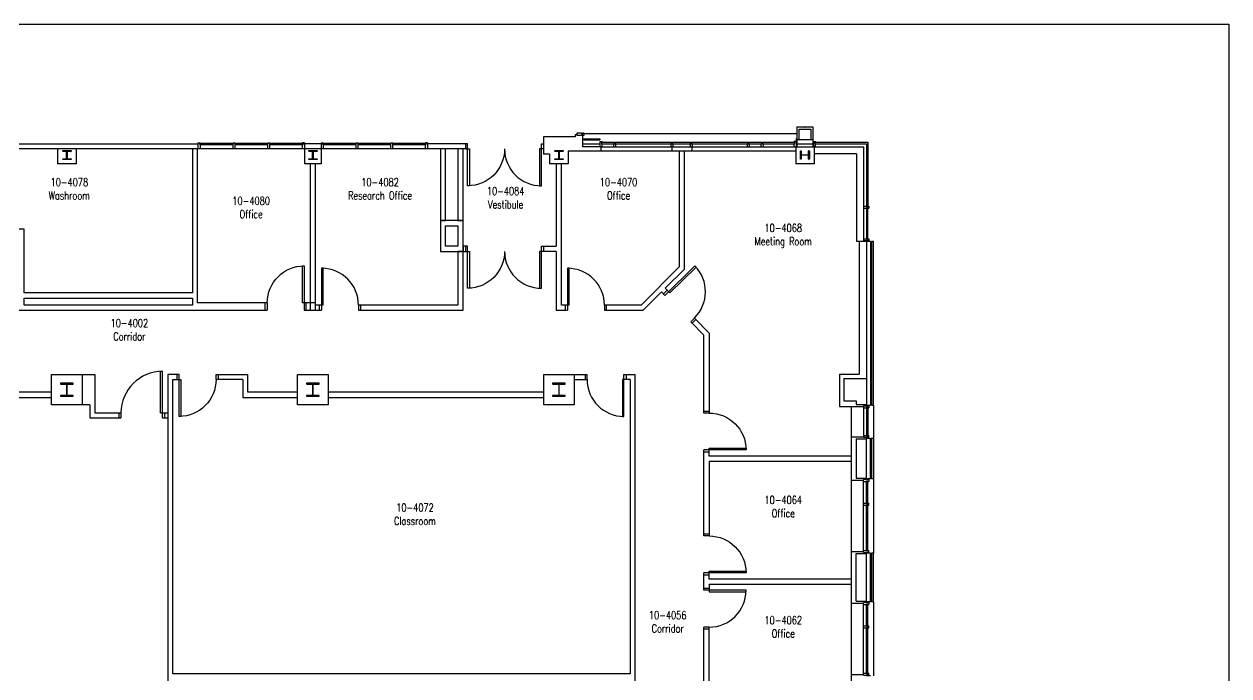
# Model space of a CAD drawing. Extents: x 11182 to 734459, y -1391328 to 152085.
# Drawn here: x 498623 to 528007, y -1089567 to -1073659 of the extents above; entities that cross this region are included whole.
import ezdxf
from ezdxf.enums import TextEntityAlignment as Align

# ---------------------------------------------------------------- set-up
doc = ezdxf.new("R2010")
doc.units = 0
doc.header["$LTSCALE"] = 500
doc.header["$MEASUREMENT"] = 0
doc.layers.add('0_Defpoints', color=106, linetype='CONTINUOUS', plot=False)
for name, color, linetype in [('0_room_data', 7, 'CONTINUOUS'), ('1_Wall_Exist', 251, 'CONTINUOUS'), ('3_Text', 7, 'CONTINUOUS')]:
    doc.layers.add(name, color=color, linetype=linetype)
doc.styles.add('1_200', font='simplex.shx', dxfattribs={"width": 0.75, "height": 460})

# ---------------------------------------------------------------- blocks, each defined once
blk = doc.blocks.new('room_data')
at = {"layer": '3_Text', "style": '1_200', "width": 0.75}
for tag, p in [('ROOMNUM', (0, 0)), ('ROOMUSE', (0, -575))]:
    blk.add_attdef(tag, text='', height=345, dxfattribs=at).set_placement(p, align=Align.MIDDLE_CENTER)

msp = doc.modelspace()

# ---------------------------------------------------------------- linework, layer by layer
at = {"layer": '0_Defpoints'}
msp.add_lwpolyline([(470372, -1073659), (528007, -1073659), (528007, -1110675), (470372, -1110675)], close=True, dxfattribs=at)
at = {"layer": '1_Wall_Exist'}
for p, q in [((517472, -1076166), (517472, -1076656)), ((517472, -1076166), (517662, -1076166)), ((517526, -1076481), (517526, -1076220)), ((517526, -1076220), (517808, -1076220)), ((517662, -1076166), (517662, -1076176)), ((517662, -1076176), (517672, -1076176)), ((517672, -1076176), (517672, -1076166)), ((517672, -1076166), (517862, -1076166)), ((517808, -1076220), (517808, -1076481)), ((517862, -1076166), (517862, -1076656)), ((490604, -1076578), (502871, -1076578)), ((502871, -1076557), (502921, -1076557)), ((502871, -1076702), (502871, -1076557)), ((502909, -1076600), (502909, -1076572)), ((503720, -1076572), (502909, -1076572)), ((502909, -1076600), (503720, -1076600)), ((502923, -1076572), (502923, -1076557)), ((502923, -1076702), (502923, -1076600)), ((503720, -1076702), (503720, -1076557)), ((503720, -1076557), (503770, -1076557)), ((503770, -1076702), (503770, -1076557)), ((504567, -1076572), (503770, -1076572)), ((503770, -1076600), (504567, -1076600)), ((504567, -1076702), (504567, -1076557)), ((504567, -1076557), (504617, -1076557)), ((504617, -1076702), (504617, -1076557)), ((505428, -1076572), (504617, -1076572)), ((504617, -1076600), (505428, -1076600)), ((505462, -1076557), (505414, -1076557)), ((505414, -1076572), (505414, -1076557)), ((505414, -1076702), (505414, -1076600)), ((505428, -1076600), (505428, -1076572)), ((505871, -1076578), (505441, -1076578)), ((505462, -1076557), (505462, -1077072)), ((505871, -1076557), (505921, -1076557)), ((505871, -1076557), (505871, -1077072)), ((505909, -1076600), (505909, -1076572)), ((506720, -1076572), (505909, -1076572)), ((505909, -1076600), (506720, -1076600)), ((505923, -1076572), (505923, -1076557)), ((505923, -1076702), (505923, -1076600)), ((506720, -1076702), (506720, -1076557)), ((506720, -1076557), (506770, -1076557)), ((506770, -1076702), (506770, -1076557)), ((507567, -1076572), (506770, -1076572)), ((506770, -1076600), (507567, -1076600)), ((507567, -1076702), (507567, -1076557)), ((507567, -1076557), (507617, -1076557)), ((507617, -1076702), (507617, -1076557)), ((508428, -1076572), (507617, -1076572)), ((507617, -1076600), (508428, -1076600)), ((508462, -1076557), (508414, -1076557)), ((508414, -1076572), (508414, -1076557)), ((508414, -1076702), (508414, -1076600)), ((508428, -1076600), (508428, -1076572)), ((508462, -1076557), (508462, -1076702)), ((509390, -1076578), (508462, -1076578)), ((509390, -1076578), (509390, -1076702)), ((509441, -1076581), (509390, -1076581)), ((509390, -1076581), (509390, -1076706)), ((509441, -1077606), (509441, -1076581)), ((511241, -1077606), (511241, -1076581)), ((511241, -1076581), (511292, -1076581)), ((512064, -1076409), (511292, -1076409)), ((511292, -1076409), (511292, -1076837)), ((511292, -1076581), (511292, -1076706)), ((512064, -1076365), (512064, -1076409)), ((512118, -1076365), (512064, -1076365)), ((512115, -1076317), (512217, -1076317)), ((512115, -1076381), (512115, -1076317)), ((512217, -1076381), (512115, -1076381)), ((512217, -1076317), (512217, -1076335)), ((512217, -1076335), (512248, -1076335)), ((512248, -1076363), (512217, -1076363)), ((512217, -1076363), (512217, -1076381)), ((512245, -1076381), (512245, -1076656)), ((512245, -1076581), (512662, -1076581)), ((512248, -1076335), (512248, -1076317)), ((512248, -1076317), (512276, -1076317)), ((512248, -1076381), (512248, -1076363)), ((512276, -1076381), (512248, -1076381)), ((512272, -1076456), (512272, -1076481)), ((512272, -1076456), (512662, -1076456)), ((512272, -1076481), (512662, -1076481)), ((512276, -1076317), (512276, -1076381)), ((517472, -1076341), (512276, -1076341)), ((512662, -1076456), (512662, -1076481)), ((512673, -1076525), (512723, -1076525)), ((512673, -1076654), (512673, -1076525)), ((512710, -1076544), (513020, -1076544)), ((512710, -1076581), (512710, -1076544)), ((512710, -1076581), (513020, -1076581)), ((512723, -1076544), (512723, -1076525)), ((512723, -1076654), (512723, -1076581)), ((513008, -1076541), (513058, -1076541)), ((513008, -1076560), (513008, -1076541)), ((513008, -1076670), (513008, -1076597)), ((513020, -1076597), (513020, -1076560)), ((513045, -1076544), (514415, -1076544)), ((513045, -1076597), (513045, -1076560)), ((513045, -1076581), (514415, -1076581)), ((513058, -1076560), (513058, -1076541)), ((513058, -1076670), (513058, -1076597)), ((514403, -1076541), (514453, -1076541)), ((514403, -1076560), (514403, -1076541)), ((514403, -1076670), (514403, -1076597)), ((514415, -1076597), (514415, -1076560)), ((514440, -1076544), (514885, -1076544)), ((514440, -1076597), (514440, -1076560)), ((514440, -1076581), (514885, -1076581)), ((514453, -1076560), (514453, -1076541)), ((514453, -1076670), (514453, -1076597)), ((514873, -1076541), (514923, -1076541)), ((514873, -1076560), (514873, -1076541)), ((514873, -1076670), (514873, -1076597)), ((514885, -1076597), (514885, -1076560)), ((514910, -1076544), (516280, -1076544)), ((514910, -1076597), (514910, -1076560)), ((514910, -1076581), (516280, -1076581)), ((514923, -1076560), (514923, -1076541)), ((514923, -1076670), (514923, -1076597)), ((516268, -1076541), (516318, -1076541)), ((516268, -1076560), (516268, -1076541)), ((516268, -1076670), (516268, -1076597)), ((516280, -1076597), (516280, -1076560)), ((516305, -1076544), (516615, -1076544)), ((516305, -1076597), (516305, -1076560)), ((516305, -1076581), (516615, -1076581)), ((516318, -1076560), (516318, -1076541)), ((516318, -1076670), (516318, -1076597)), ((516603, -1076541), (516653, -1076541)), ((516603, -1076560), (516603, -1076541)), ((516603, -1076670), (516603, -1076597)), ((516615, -1076597), (516615, -1076560)), ((516640, -1076544), (517417, -1076544)), ((516640, -1076597), (516640, -1076560)), ((516640, -1076581), (517417, -1076581)), ((516653, -1076560), (516653, -1076541)), ((516653, -1076670), (516653, -1076597)), ((517453, -1076525), (517403, -1076525)), ((517403, -1076544), (517403, -1076525)), ((517403, -1076654), (517403, -1076581)), ((517417, -1076581), (517417, -1076544)), ((517453, -1076525), (517453, -1076654)), ((517464, -1076451), (517459, -1076636)), ((517460, -1076637), (517465, -1076452)), ((517470, -1076451), (517464, -1076451)), ((517465, -1076452), (517469, -1076452)), ((517469, -1076452), (517469, -1076460)), ((517469, -1076460), (517470, -1076460)), ((517470, -1076460), (517470, -1076451)), ((517862, -1076481), (517472, -1076481)), ((517472, -1076581), (517862, -1076581)), ((517877, -1076525), (517927, -1076525)), ((517877, -1076525), (517877, -1076654)), ((517913, -1076544), (519204, -1076544)), ((517913, -1076581), (517913, -1076544)), ((517913, -1076581), (519167, -1076581)), ((517927, -1076544), (517927, -1076525)), ((517927, -1076654), (517927, -1076581)), ((519167, -1076581), (519167, -1078113)), ((519204, -1076544), (519204, -1078113)), ((509390, -1076702), (490604, -1076702)), ((499441, -1076702), (499441, -1077072)), ((499564, -1076763), (499564, -1076748)), ((499564, -1076748), (499770, -1076748)), ((499658, -1076766), (499567, -1076766)), ((499661, -1076944), (499661, -1076769)), ((499672, -1076769), (499672, -1076944)), ((499767, -1076766), (499675, -1076766)), ((499770, -1076748), (499770, -1076763)), ((499893, -1076702), (499893, -1077072)), ((502729, -1076702), (502729, -1080219)), ((502854, -1080460), (502854, -1076702)), ((505564, -1076763), (505564, -1076748)), ((505564, -1076748), (505770, -1076748)), ((505658, -1076766), (505567, -1076766)), ((505661, -1076944), (505661, -1076769)), ((505672, -1076769), (505672, -1076944)), ((505767, -1076766), (505675, -1076766)), ((505770, -1076748), (505770, -1076763)), ((508779, -1076702), (508779, -1079206)), ((508904, -1078456), (508904, -1076702)), ((509204, -1076702), (509204, -1078456)), ((509329, -1080644), (509329, -1076702)), ((509390, -1076706), (509485, -1076706)), ((509485, -1076706), (509485, -1077606)), ((511241, -1076706), (511196, -1076706)), ((511196, -1076706), (511196, -1077606)), ((511292, -1076706), (511241, -1076706)), ((511441, -1076837), (511292, -1076837)), ((511441, -1076837), (511441, -1077072)), ((511564, -1076763), (511564, -1076748)), ((511564, -1076748), (511770, -1076748)), ((511658, -1076766), (511567, -1076766)), ((511661, -1076944), (511661, -1076769)), ((511672, -1076769), (511672, -1076944)), ((511767, -1076766), (511675, -1076766)), ((511770, -1076748), (511770, -1076763)), ((511893, -1076762), (511893, -1077072)), ((517441, -1076762), (511893, -1076762)), ((512673, -1076656), (512245, -1076656)), ((512673, -1076654), (517453, -1076654)), ((512693, -1076654), (512693, -1076762)), ((514423, -1076654), (514423, -1076762)), ((514602, -1076762), (514602, -1079587)), ((514727, -1079638), (514727, -1076762)), ((514911, -1076654), (514911, -1076762)), ((517441, -1076654), (517441, -1077072)), ((517459, -1076636), (517445, -1076636)), ((517445, -1076636), (517445, -1076637)), ((517445, -1076637), (517460, -1076637)), ((517457, -1076656), (517877, -1076656)), ((517559, -1076959), (517559, -1076753)), ((517559, -1076753), (517573, -1076753)), ((517576, -1076756), (517576, -1076848)), ((517576, -1076864), (517576, -1076956)), ((517579, -1076851), (517754, -1076851)), ((517754, -1076861), (517579, -1076861)), ((517757, -1076848), (517757, -1076756)), ((517757, -1076956), (517757, -1076864)), ((517760, -1076753), (517775, -1076753)), ((517775, -1076753), (517775, -1076959)), ((517877, -1076654), (519094, -1076654)), ((517893, -1076654), (517893, -1077072)), ((518926, -1076822), (517893, -1076822)), ((518926, -1076822), (518926, -1078962)), ((519094, -1076654), (519094, -1078952)), ((499893, -1077072), (499441, -1077072)), ((499564, -1076964), (499564, -1076950)), ((499770, -1076964), (499564, -1076964)), ((499567, -1076947), (499658, -1076947)), ((499675, -1076947), (499767, -1076947)), ((499770, -1076950), (499770, -1076964)), ((505871, -1077072), (505462, -1077072)), ((505564, -1076964), (505564, -1076950)), ((505770, -1076964), (505564, -1076964)), ((505567, -1076947), (505658, -1076947)), ((505604, -1077072), (505604, -1080644)), ((505675, -1076947), (505767, -1076947)), ((505729, -1080644), (505729, -1077072)), ((505770, -1076950), (505770, -1076964)), ((511893, -1077072), (511441, -1077072)), ((511564, -1076964), (511564, -1076950)), ((511770, -1076964), (511564, -1076964)), ((511567, -1076947), (511658, -1076947)), ((511602, -1077072), (511602, -1079081)), ((511675, -1076947), (511767, -1076947)), ((511727, -1080519), (511727, -1077072)), ((511770, -1076950), (511770, -1076964)), ((517893, -1077072), (517441, -1077072)), ((517573, -1076959), (517559, -1076959)), ((517775, -1076959), (517760, -1076959)), ((509485, -1077606), (509441, -1077606)), ((511196, -1077606), (511241, -1077606)), ((519094, -1078102), (519167, -1078102)), ((519094, -1078152), (519167, -1078152)), ((519167, -1078113), (519204, -1078113)), ((519167, -1078138), (519167, -1078913)), ((519167, -1078138), (519204, -1078138)), ((519204, -1078102), (519223, -1078102)), ((519204, -1078913), (519204, -1078138)), ((519204, -1078152), (519223, -1078152)), ((519223, -1078102), (519223, -1078152)), ((508779, -1078456), (508904, -1078456)), ((509329, -1078456), (508779, -1078456)), ((508904, -1078581), (509204, -1078581)), ((508904, -1079081), (508904, -1078581)), ((509204, -1078456), (509329, -1078456)), ((509204, -1078581), (509204, -1079081)), ((498629, -1078668), (498504, -1078668)), ((498629, -1080219), (498629, -1078668)), ((519094, -1078902), (519167, -1078902)), ((519223, -1078952), (519094, -1078952)), ((519167, -1078913), (519204, -1078913)), ((519204, -1078902), (519223, -1078902)), ((519223, -1078902), (519223, -1078952)), ((508779, -1079206), (509329, -1079206)), ((509204, -1079081), (508904, -1079081)), ((509329, -1079206), (509204, -1079206)), ((509204, -1079206), (509204, -1080519)), ((509390, -1079081), (509329, -1079081)), ((509329, -1079081), (509329, -1079206)), ((509329, -1079206), (509390, -1079206)), ((509441, -1079081), (509390, -1079081)), ((509390, -1079081), (509390, -1079206)), ((509390, -1079206), (509485, -1079206)), ((509441, -1080106), (509441, -1079081)), ((509485, -1079206), (509485, -1080106)), ((511602, -1079206), (511196, -1079206)), ((511196, -1079206), (511196, -1080106)), ((511241, -1080106), (511241, -1079081)), ((511241, -1079081), (511602, -1079081)), ((511292, -1079081), (511292, -1079206)), ((511602, -1079206), (511602, -1080644)), ((519167, -1078962), (518926, -1078962)), ((518986, -1078962), (518986, -1082199)), ((519267, -1078967), (519166, -1078967)), ((519167, -1078962), (519167, -1082957)), ((519267, -1078967), (519267, -1082957)), ((519292, -1078967), (519292, -1082957)), ((519336, -1078967), (519292, -1078967)), ((519336, -1082957), (519336, -1078967)), ((505414, -1080460), (505414, -1079560)), ((505414, -1079560), (505454, -1079560)), ((505454, -1079560), (505454, -1080644)), ((505919, -1079619), (505879, -1079619)), ((505879, -1079619), (505879, -1080644)), ((505919, -1080519), (505919, -1079619)), ((511917, -1079619), (511877, -1079619)), ((511877, -1079619), (511877, -1080644)), ((511917, -1080519), (511917, -1079619)), ((514602, -1079587), (513670, -1080519)), ((514983, -1079562), (514251, -1080280)), ((514258, -1080107), (514727, -1079638)), ((514369, -1080221), (515011, -1079590)), ((515011, -1079590), (514983, -1079562)), ((509485, -1080106), (509441, -1080106)), ((511196, -1080106), (511241, -1080106)), ((514258, -1080107), (514369, -1080221)), ((502729, -1080219), (498629, -1080219)), ((498629, -1080519), (498629, -1080344)), ((498629, -1080344), (502729, -1080344)), ((502729, -1080344), (502729, -1080519)), ((513721, -1080644), (514169, -1080196)), ((514251, -1080280), (514169, -1080196)), ((514216, -1080244), (514306, -1080156)), ((497179, -1080644), (502854, -1080644)), ((502729, -1080519), (498629, -1080519)), ((504554, -1080460), (502854, -1080460)), ((502854, -1080644), (504554, -1080644)), ((504504, -1080644), (504504, -1080460)), ((504554, -1080460), (504554, -1080644)), ((505729, -1080460), (505414, -1080460)), ((505454, -1080644), (505879, -1080644)), ((505504, -1080644), (505504, -1080460)), ((505604, -1080644), (505729, -1080644)), ((505729, -1080519), (505729, -1080460)), ((505919, -1080519), (505729, -1080519)), ((505829, -1080644), (505829, -1080519)), ((509204, -1080519), (506779, -1080519)), ((506779, -1080519), (506779, -1080644)), ((506779, -1080644), (509329, -1080644)), ((506829, -1080519), (506829, -1080644)), ((511602, -1080644), (511877, -1080644)), ((511917, -1080519), (511727, -1080519)), ((511827, -1080644), (511827, -1080519)), ((513670, -1080519), (512777, -1080519)), ((512777, -1080519), (512777, -1080644)), ((512777, -1080644), (513721, -1080644)), ((512827, -1080644), (512827, -1080519)), ((514971, -1080834), (514882, -1080922)), ((514882, -1080922), (515205, -1081251)), ((514917, -1080958), (515006, -1080870)), ((515330, -1081200), (514971, -1080834)), ((515205, -1083152), (515205, -1081251)), ((515330, -1081200), (515330, -1083152)), ((502002, -1083272), (502002, -1082132)), ((499295, -1082955), (499295, -1082209)), ((499295, -1082209), (500351, -1082209)), ((499820, -1082425), (499513, -1082425)), ((499513, -1082425), (499513, -1082440)), ((499516, -1082443), (499658, -1082443)), ((499661, -1082446), (499661, -1082717)), ((499673, -1082717), (499673, -1082446)), ((499676, -1082443), (499817, -1082443)), ((499820, -1082440), (499820, -1082425)), ((500038, -1082209), (500038, -1082955)), ((500351, -1082209), (500351, -1083148)), ((502129, -1082209), (502129, -1095891)), ((502404, -1082209), (502129, -1082209)), ((502254, -1089519), (502254, -1082334)), ((502254, -1082334), (502444, -1082334)), ((502354, -1082334), (502354, -1082209)), ((502404, -1083234), (502404, -1082209)), ((502444, -1082334), (502444, -1083234)), ((503304, -1082209), (504079, -1082209)), ((503304, -1082334), (503304, -1082209)), ((503954, -1082334), (503304, -1082334)), ((503354, -1082209), (503354, -1082334)), ((503954, -1082334), (503954, -1082770)), ((504079, -1082645), (504079, -1082209)), ((505295, -1082955), (505295, -1082209)), ((505295, -1082209), (506038, -1082209)), ((505820, -1082425), (505513, -1082425)), ((505513, -1082425), (505513, -1082440)), ((505516, -1082443), (505658, -1082443)), ((505661, -1082446), (505661, -1082717)), ((505673, -1082717), (505673, -1082446)), ((505676, -1082443), (505817, -1082443)), ((505820, -1082440), (505820, -1082425)), ((506038, -1082209), (506038, -1082955)), ((511295, -1082955), (511295, -1082209)), ((511295, -1082209), (512354, -1082209)), ((511820, -1082425), (511513, -1082425)), ((511513, -1082425), (511513, -1082440)), ((511516, -1082443), (511658, -1082443)), ((511661, -1082446), (511661, -1082717)), ((511673, -1082717), (511673, -1082446)), ((511676, -1082443), (511817, -1082443)), ((511820, -1082440), (511820, -1082425)), ((512038, -1082209), (512038, -1082955)), ((512038, -1082334), (512354, -1082334)), ((512304, -1082209), (512304, -1082334)), ((512354, -1082334), (512354, -1082209)), ((513404, -1082334), (513214, -1082334)), ((513214, -1082334), (513214, -1083234)), ((513254, -1083234), (513254, -1082209)), ((513254, -1082209), (513529, -1082209)), ((513304, -1082209), (513304, -1082334)), ((513404, -1082334), (513404, -1089519)), ((513529, -1096955), (513529, -1082209)), ((518509, -1082199), (518509, -1082992)), ((518509, -1082199), (518986, -1082199)), ((518617, -1082307), (519167, -1082307)), ((518617, -1082307), (518617, -1082857)), ((499295, -1082645), (496006, -1082645)), ((496006, -1082770), (499295, -1082770)), ((499513, -1082723), (499513, -1082739)), ((499513, -1082739), (499820, -1082739)), ((499658, -1082720), (499516, -1082720)), ((499817, -1082720), (499676, -1082720)), ((499820, -1082739), (499820, -1082723)), ((503954, -1082770), (505295, -1082770)), ((505295, -1082645), (504079, -1082645)), ((505513, -1082723), (505513, -1082739)), ((505513, -1082739), (505820, -1082739)), ((505658, -1082720), (505516, -1082720)), ((505817, -1082720), (505676, -1082720)), ((505820, -1082739), (505820, -1082723)), ((511295, -1082645), (506038, -1082645)), ((506038, -1082770), (511295, -1082770)), ((511513, -1082723), (511513, -1082739)), ((511513, -1082739), (511820, -1082739)), ((511658, -1082720), (511516, -1082720)), ((511817, -1082720), (511676, -1082720)), ((511820, -1082739), (511820, -1082723)), ((500227, -1082955), (499295, -1082955)), ((500227, -1082955), (500227, -1083272)), ((506038, -1082955), (505295, -1082955)), ((512038, -1082955), (511295, -1082955)), ((518509, -1082992), (519094, -1082992)), ((518617, -1082857), (518917, -1082857)), ((518796, -1082992), (518796, -1093207)), ((518917, -1082857), (518917, -1082942)), ((518917, -1082942), (519167, -1082942)), ((519094, -1082972), (519094, -1083752)), ((519094, -1082972), (519223, -1082972)), ((519094, -1083022), (519167, -1083022)), ((519167, -1082957), (519267, -1082957)), ((519167, -1083008), (519167, -1083715)), ((519167, -1083008), (519204, -1083008)), ((519204, -1083008), (519204, -1083715)), ((519204, -1083022), (519223, -1083022)), ((519223, -1082972), (519223, -1083022)), ((519292, -1082957), (519347, -1082957)), ((519347, -1083767), (519347, -1082957)), ((500227, -1083272), (500986, -1083272)), ((500351, -1083148), (500986, -1083148)), ((500935, -1083148), (500935, -1083272)), ((500986, -1083148), (500986, -1083272)), ((501951, -1083148), (502129, -1083148)), ((502002, -1083272), (502129, -1083272)), ((502052, -1083272), (502052, -1083148)), ((502444, -1083234), (502404, -1083234)), ((513214, -1083234), (513254, -1083234)), ((515205, -1083102), (515330, -1083102)), ((515330, -1083152), (515205, -1083152)), ((518796, -1083732), (519094, -1083732)), ((518917, -1083782), (519167, -1083782)), ((518917, -1083782), (518917, -1084742)), ((519094, -1083702), (519167, -1083702)), ((519223, -1083752), (519094, -1083752)), ((519167, -1083715), (519204, -1083715)), ((519167, -1083767), (519267, -1083767)), ((519167, -1084742), (519167, -1083782)), ((519204, -1083702), (519223, -1083702)), ((519223, -1083752), (519223, -1083702)), ((519267, -1084757), (519267, -1083767)), ((519292, -1083767), (519292, -1084757)), ((519292, -1083767), (519347, -1083767)), ((519337, -1083767), (519337, -1084757)), ((516230, -1084052), (515205, -1084052)), ((515205, -1086152), (515205, -1084052)), ((515205, -1084102), (515330, -1084102)), ((515330, -1084202), (515330, -1084012)), ((515330, -1084012), (516230, -1084012)), ((518796, -1084202), (515330, -1084202)), ((516230, -1084012), (516230, -1084052)), ((515330, -1084327), (518796, -1084327)), ((515330, -1084327), (515330, -1086152)), ((518796, -1084792), (519094, -1084792)), ((518917, -1084742), (519167, -1084742)), ((519094, -1086552), (519094, -1084772)), ((519223, -1084772), (519094, -1084772)), ((519094, -1084822), (519167, -1084822)), ((519267, -1084757), (519167, -1084757)), ((519167, -1085360), (519167, -1084808)), ((519167, -1084808), (519204, -1084808)), ((519204, -1085360), (519204, -1084808)), ((519204, -1084822), (519223, -1084822)), ((519223, -1084772), (519223, -1084822)), ((519347, -1084757), (519292, -1084757)), ((519347, -1086567), (519347, -1084757)), ((519094, -1085347), (519167, -1085347)), ((519094, -1085397), (519167, -1085397)), ((519167, -1085360), (519204, -1085360)), ((519167, -1086515), (519167, -1085385)), ((519167, -1085385), (519204, -1085385)), ((519204, -1085347), (519223, -1085347)), ((519204, -1086515), (519204, -1085385)), ((519204, -1085397), (519223, -1085397)), ((519223, -1085397), (519223, -1085347)), ((515205, -1086102), (515330, -1086102)), ((515330, -1086152), (515205, -1086152)), ((518796, -1086532), (519094, -1086532)), ((518917, -1086582), (519167, -1086582)), ((518917, -1087742), (518917, -1086582)), ((519094, -1086502), (519167, -1086502)), ((519094, -1086552), (519223, -1086552)), ((519167, -1086515), (519204, -1086515)), ((519267, -1086567), (519167, -1086567)), ((519167, -1087742), (519167, -1086582)), ((519204, -1086502), (519223, -1086502)), ((519223, -1086552), (519223, -1086502)), ((519267, -1087757), (519267, -1086567)), ((519292, -1086567), (519292, -1087757)), ((519347, -1086567), (519292, -1086567)), ((519337, -1087757), (519337, -1086567)), ((516230, -1087052), (515205, -1087052)), ((515205, -1087477), (515205, -1087052)), ((515205, -1087102), (515330, -1087102)), ((515330, -1087202), (515330, -1087012)), ((515330, -1087012), (516230, -1087012)), ((516230, -1087012), (516230, -1087052)), ((515205, -1087427), (515330, -1087427)), ((516230, -1087477), (515205, -1087477)), ((518796, -1087202), (515330, -1087202)), ((515330, -1087327), (518796, -1087327)), ((515330, -1087327), (515330, -1087517)), ((516230, -1087517), (516230, -1087477)), ((515330, -1087517), (516230, -1087517)), ((518917, -1087742), (519167, -1087742)), ((519094, -1089552), (519094, -1087772)), ((519223, -1087772), (519094, -1087772)), ((519267, -1087757), (519167, -1087757)), ((519223, -1087772), (519223, -1087822)), ((519347, -1087757), (519292, -1087757)), ((519347, -1089567), (519347, -1087757)), ((518796, -1087792), (519094, -1087792)), ((519094, -1087822), (519167, -1087822)), ((519167, -1088360), (519167, -1087808)), ((519167, -1087808), (519204, -1087808)), ((519204, -1088360), (519204, -1087808)), ((519204, -1087822), (519223, -1087822)), ((519094, -1088347), (519167, -1088347)), ((519167, -1088360), (519204, -1088360)), ((519204, -1088347), (519223, -1088347)), ((519223, -1088397), (519223, -1088347)), ((515205, -1090477), (515205, -1088377)), ((515330, -1088377), (515205, -1088377)), ((515330, -1088427), (515205, -1088427)), ((515330, -1090202), (515330, -1088377)), ((519094, -1088397), (519167, -1088397)), ((519167, -1089515), (519167, -1088385)), ((519167, -1088385), (519204, -1088385)), ((519204, -1089515), (519204, -1088385)), ((519204, -1088397), (519223, -1088397)), ((513404, -1089519), (502254, -1089519)), ((518796, -1089532), (519094, -1089532)), ((519094, -1089502), (519167, -1089502)), ((519167, -1089515), (519204, -1089515)), ((519204, -1089502), (519223, -1089502)), ((519223, -1089552), (519223, -1089502)), ((519094, -1089552), (519223, -1089552)), ((519267, -1089567), (519167, -1089567))]:
    msp.add_line(p, q, dxfattribs=at)
msp.add_lwpolyline([(501951, -1083148), (501951, -1082132), (502002, -1082132)], dxfattribs=at)
for centre, radius, start, end in [((499567, -1076763), 3, 180, 270), ((499658, -1076769), 3, 0, 90), ((499675, -1076769), 3, 90, 180), ((499767, -1076763), 3, 270, 0), ((505567, -1076763), 3, 180, 270), ((505658, -1076769), 3, 0, 90), ((505675, -1076769), 3, 90, 180), ((505767, -1076763), 3, 270, 0), ((511241, -1076706), 900, 180, 270), ((511567, -1076763), 3, 180, 270), ((511658, -1076769), 3, 0, 90), ((511675, -1076769), 3, 90, 180), ((511767, -1076763), 3, 270, 0), ((517573, -1076756), 3, 0, 90), ((517579, -1076848), 3, 180, 270), ((517579, -1076864), 3, 90, 180), ((517754, -1076848), 3, 270, 0), ((517754, -1076864), 3, 0, 90), ((517760, -1076756), 3, 90, 180), ((499567, -1076950), 3, 90, 180), ((499658, -1076944), 3, 270, 0), ((499675, -1076944), 3, 180, 270), ((499767, -1076950), 3, 0, 90), ((505567, -1076950), 3, 90, 180), ((505658, -1076944), 3, 270, 0), ((505675, -1076944), 3, 180, 270), ((505767, -1076950), 3, 0, 90), ((511567, -1076950), 3, 90, 180), ((511658, -1076944), 3, 270, 0), ((511675, -1076944), 3, 180, 270), ((511767, -1076950), 3, 0, 90), ((517573, -1076956), 3, 270, 0), ((517760, -1076956), 3, 180, 270), ((511241, -1079206), 900, 180, 270), ((505879, -1080519), 900, 360, 90), ((511877, -1080519), 900, 0, 90), ((514341, -1080192), 900, 314.4571, 44.4571), ((502002, -1083148), 1016, 90, 180), ((499516, -1082440), 3, 180, 270), ((499658, -1082446), 3, 0, 90), ((499676, -1082446), 3, 90, 180), ((499817, -1082440), 3, 270, 0), ((505516, -1082440), 3, 180, 270), ((505658, -1082446), 3, 0, 90), ((505676, -1082446), 3, 90, 180), ((505817, -1082440), 3, 270, 0), ((511516, -1082440), 3, 180, 270), ((511658, -1082446), 3, 0, 90), ((511676, -1082446), 3, 90, 180), ((511817, -1082440), 3, 270, 0), ((513254, -1082334), 900, 180, 270), ((499516, -1082723), 3, 90, 180), ((499658, -1082717), 3, 270, 0), ((499676, -1082717), 3, 180, 270), ((499817, -1082723), 3, 0, 90), ((505516, -1082723), 3, 90, 180), ((505658, -1082717), 3, 270, 0), ((505676, -1082717), 3, 180, 270), ((505817, -1082723), 3, 0, 90), ((511516, -1082723), 3, 90, 180), ((511658, -1082717), 3, 270, 0), ((511676, -1082717), 3, 180, 270), ((511817, -1082723), 3, 0, 90), ((515330, -1087477), 900, 270, 0)]:
    msp.add_arc(centre, radius, start, end, dxfattribs=at)
at = {"layer": '1_Wall_Exist', "extrusion": (0, 0, -1)}
for centre, start, end in [((-509441, -1076706), 180, 270), ((-509441, -1079206), 180, 270), ((-505454, -1080460), 0, 90), ((-502404, -1082334), 180, 270), ((-515330, -1084052), 90, 180), ((-515330, -1087052), 90, 180)]:
    msp.add_arc(centre, 900, start, end, dxfattribs=at)

# ---------------------------------------------------------------- block references
at = {"layer": '0_room_data', "xscale": 0.5657139806978375, "yscale": 0.5657139806978375, "zscale": 0.5657139806978375}
for p, values in [((499727, -1077517), {'ROOMNUM': '10-4078', 'ROOMUSE': 'Washroom'}), ((507305, -1077517), {'ROOMNUM': '10-4082', 'ROOMUSE': 'Research Office'}), ((513122, -1077517), {'ROOMNUM': '10-4070', 'ROOMUSE': 'Office'}), ((510367, -1077735), {'ROOMNUM': '10-4084', 'ROOMUSE': 'Vestibule'}), ((504161, -1077973), {'ROOMNUM': '10-4080', 'ROOMUSE': 'Office'}), ((517138, -1078635), {'ROOMNUM': '10-4068', 'ROOMUSE': 'Meeting Room'}), ((501191, -1080956), {'ROOMNUM': '10-4002', 'ROOMUSE': 'Corridor'}), ((508156, -1085460), {'ROOMNUM': '10-4072', 'ROOMUSE': 'Classroom'}), ((517138, -1085273), {'ROOMNUM': '10-4064', 'ROOMUSE': 'Office'}), ((514320, -1088084), {'ROOMNUM': '10-4056', 'ROOMUSE': 'Corridor'}), ((517138, -1088207), {'ROOMNUM': '10-4062', 'ROOMUSE': 'Office'})]:
    msp.add_blockref('room_data', p, dxfattribs=at).add_auto_attribs(values)

doc.saveas('drawing.dxf')
